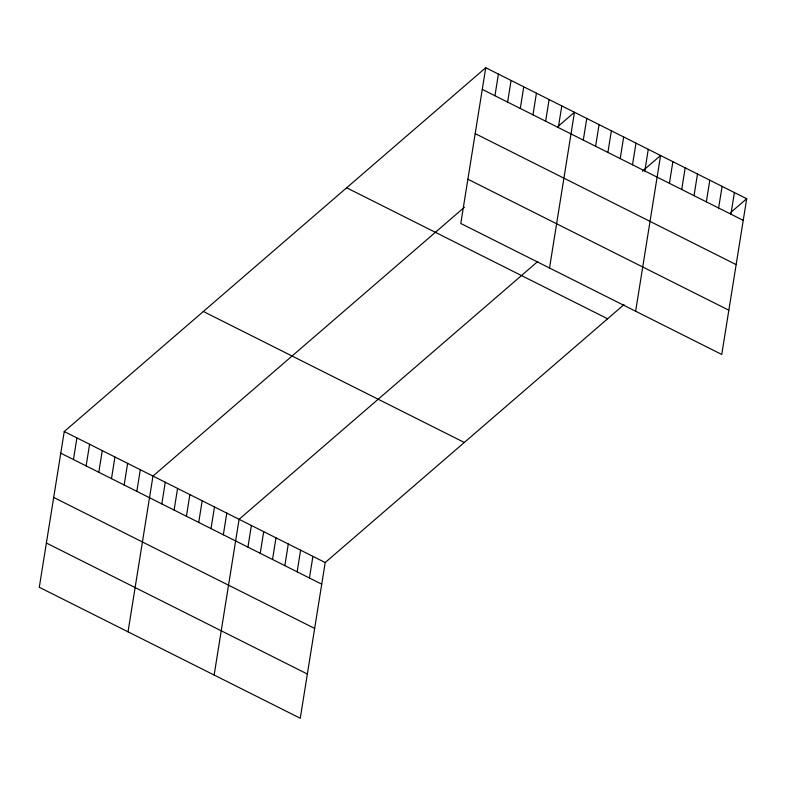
<?xml version="1.0" encoding="UTF-8"?>
<svg xmlns="http://www.w3.org/2000/svg" width="786" height="786" viewBox="0 0 786 786"><rect width="100%" height="100%" fill="white"/><g stroke="black" fill="none" stroke-linecap="round" stroke-linejoin="round"><path stroke-width="1.18" d="M485.738 67.734L460.793 223.47L721.754 354.457L746.7 198.72L485.738 67.734L64.246 431.543L39.3 587.28L300.262 718.266L325.208 562.53L623.976 304.654M73.452 459.545L76.92 437.9M86.126 465.911L89.594 444.267M98.8 472.268L102.268 450.624M111.484 478.635L114.943 456.99M124.159 484.991L127.617 463.347M136.833 491.358L140.301 469.714M128.03 631.816L152.975 476.08L464.467 207.219M161.808 503.895L165.276 482.25M174.109 510.065L177.577 488.43M186.41 516.245L189.878 494.6M198.711 522.425L202.179 500.78M211.021 528.595L214.48 506.95M223.322 534.775L226.79 513.13M214.146 675.046L239.091 519.3L537.85 261.424M247.924 547.125L251.392 525.48M260.225 553.295L263.693 531.65M272.526 559.475L275.994 537.83M284.837 565.645L288.295 544M297.137 571.825L300.606 550.18M309.438 577.995L312.907 556.35M494.944 95.735L498.412 74.09M507.618 102.101L511.087 80.457M520.303 108.458L523.761 86.824M532.977 114.825L536.435 93.18M545.651 121.191L549.119 99.547M558.325 127.548L561.793 105.904M549.522 268.006L574.468 112.27L558.099 126.389M583.3 140.085L586.769 118.44M595.601 146.265L599.07 124.62M607.902 152.435L611.37 130.79M620.213 158.615L623.671 136.97M632.514 164.785L635.982 143.14M644.815 170.965L648.283 149.32M635.638 311.236L660.584 155.49L642.398 171.191M669.417 183.315L672.885 161.67M681.717 189.485L685.186 167.85M694.028 195.665L697.487 174.02M706.329 201.835L709.797 180.2M718.63 208.015L722.098 186.37M730.931 214.195L734.399 192.55M730.332 212.849L746.7 198.72M482.27 89.378L743.232 220.365M475.186 133.63L736.148 264.617M467.876 179.218L728.838 310.215M346.646 187.785L607.607 318.782M203.338 311.482L464.3 442.469M64.246 431.543L325.208 562.53M60.777 453.178L321.739 584.175M53.694 497.43L314.655 628.427M46.384 543.028L307.346 674.015"/></g></svg>
